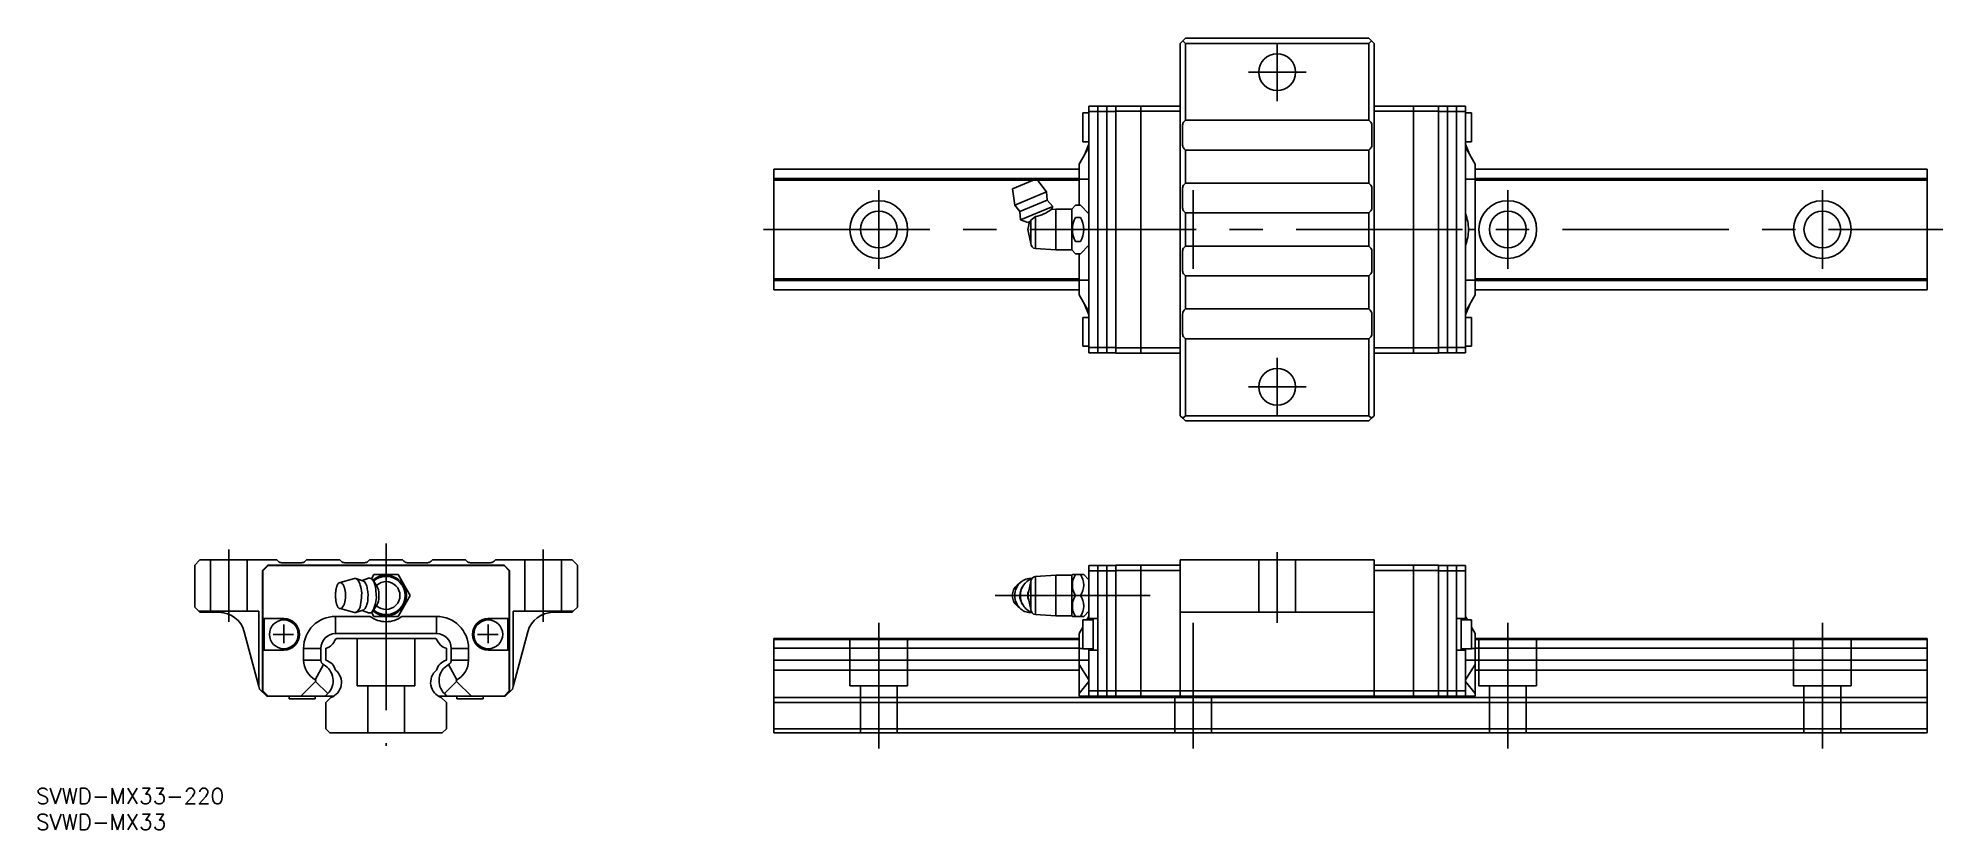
# Model space of a CAD drawing. Extents: x -66 to 297, y -18 to 132.
import ezdxf

# ---------------------------------------------------------------- set-up
doc = ezdxf.new("R2010")
doc.units = 0
doc.linetypes.add('CENTER', pattern=[50.8, 31.75, -6.35, 6.35, -6.35])
doc.linetypes.add('DASHED', pattern=[19.05, 12.7, -6.35])
doc.layers.get('0').update_dxf_attribs({"linetype": 'CONTINUOUS'})
doc.layers.add('CENTER', color=1, linetype='CENTER')
doc.styles.get("Standard").update_dxf_attribs({"font": 'txt.shx', "height": 3, "bigfont": 'bigfont.shx'})

msp = doc.modelspace()

# ---------------------------------------------------------------- linework, layer by layer
at = {"color": 7, "linetype": 'CONTINUOUS'}
for p, q in [((152, 132), (151.5, 131.5)), ((151.5, 60.5), (151.5, 131.5)), ((152.5, 132.5), (152, 132)), ((152.5, 131.5), (152, 132)), ((152.5, 132.5), (187.5, 132.5)), ((152.5, 131.5), (187.5, 131.5)), ((152.5, 116.85), (152.5, 131.5)), ((188, 132), (187.5, 132.5)), ((188, 132), (187.5, 131.5)), ((187.5, 131.5), (187.5, 116.85)), ((188.5, 131.5), (188, 132)), ((188.5, 131.5), (188.5, 60.5)), ((151.5, 119), (151.5, 120)), ((188.5, 119), (188.5, 120)), ((132.9, 112.750001), (132.9, 118.250001)), ((132.9, 112.750001), (132.9, 118.250001)), ((134.1, 118.250001), (132.9, 118.250001)), ((134.1, 118.250001), (132.9, 118.250001)), ((134.1, 119.5), (139.2, 119.5)), ((134.1, 118.5), (134.1, 119.5)), ((134.1, 73.5), (134.1, 118.5)), ((134.1, 118.5), (139.2, 118.5)), ((135.8, 72.5), (135.8, 119.5)), ((137.5, 72.5), (137.5, 119.5)), ((139.2, 119.55), (151.5, 119.55)), ((139.2, 118.55), (139.2, 119.55)), ((139.2, 118.55), (151.5, 118.55)), ((139.2, 73.45), (139.2, 118.55)), ((144, 72.45), (144, 119.55)), ((151.5, 118.55), (151.5, 119.6)), ((151.5, 73), (151.5, 119)), ((151.5, 96), (151.5, 118.55)), ((151.5, 96), (151.5, 118.55)), ((152.5, 116.85), (152.242893, 116.592893)), ((187.5, 116.85), (152.5, 116.85)), ((187.757107, 116.592893), (187.5, 116.85)), ((188.5, 119.6), (188.5, 118.55)), ((200.8, 119.55), (188.5, 119.55)), ((188.5, 73), (188.5, 119)), ((188.5, 96), (188.5, 118.55)), ((188.5, 118.55), (188.5, 96)), ((200.8, 118.55), (188.5, 118.55)), ((196, 72.45), (196, 119.55)), ((200.8, 118.55), (200.8, 119.55)), ((205.9, 119.5), (200.8, 119.5)), ((200.8, 73.45), (200.8, 118.55)), ((205.9, 118.5), (200.8, 118.5)), ((202.5, 72.5), (202.5, 119.5)), ((204.2, 72.5), (204.2, 119.5)), ((205.9, 118.5), (205.9, 119.5)), ((205.9, 73.5), (205.9, 118.5)), ((207.1, 118.250001), (205.9, 118.250001)), ((207.1, 118.250001), (207.1, 112.750001)), ((132.9, 112.750001), (134.1, 112.750001)), ((132.9, 112.750001), (134.1, 112.750001)), ((151.95, 115.885786), (151.95, 112.114214)), ((188.05, 112.114214), (188.05, 115.885786)), ((205.9, 112.750001), (207.1, 112.750001)), ((134.1, 111.729998), (132.2, 108.429998)), ((134.1, 111.729998), (132.2, 108.429998)), ((134.1, 112.28212), (133.332549, 110.397057)), ((134.1, 112.28212), (133.332549, 110.397057)), ((152.242893, 111.407107), (152.5, 111.15)), ((152.5, 104.85), (152.5, 111.15)), ((152.5, 111.15), (187.5, 111.15)), ((187.5, 111.15), (187.757107, 111.407107)), ((187.5, 111.15), (187.5, 104.85)), ((205.9, 112.28212), (206.667451, 110.397057)), ((205.9, 111.729998), (207.8, 108.429998)), ((132.2, 107.499998), (74, 107.499998)), ((74, 107.499998), (74, 105.70175)), ((132.2, 105.70175), (74, 105.70175)), ((74, 105.4), (74, 105.70175)), ((128.330224, 105.4), (74, 105.4)), ((74, 86.6), (74, 105.4)), ((124.112475, 105.641176), (119.493077, 103.727759)), ((125.962673, 103.160377), (124.112475, 105.641176)), ((132.2, 105.4), (124.292346, 105.4)), ((132.2, 108.429998), (132.2, 105.629998)), ((132.2, 108.429998), (132.2, 105.629998)), ((134.1, 105.629998), (132.2, 105.629998)), ((134.1, 105.629998), (132.2, 105.629998)), ((132.2, 105.629998), (132.2, 100.618802)), ((132.2, 105.629998), (132.2, 100.618802)), ((205.9, 105.629998), (207.8, 105.629998)), ((207.8, 108.429998), (207.8, 105.629998)), ((294, 107.499998), (207.8, 107.499998)), ((294, 105.70175), (207.8, 105.70175)), ((207.8, 105.629998), (207.8, 96)), ((294, 105.4), (207.8, 105.4)), ((294, 105.70175), (294, 107.499998)), ((294, 105.70175), (294, 105.4)), ((294, 105.4), (294, 86.6)), ((119.493077, 103.727759), (119.938979, 100.665281)), ((125.962673, 103.160377), (119.938979, 100.665281)), ((126.14405, 101.611917), (125.962673, 103.160377)), ((151.95, 103.885786), (151.95, 100.114214)), ((152.5, 104.85), (152.242893, 104.592893)), ((187.5, 104.85), (152.5, 104.85)), ((187.757107, 104.592893), (187.5, 104.85)), ((188.05, 100.114214), (188.05, 103.885786)), ((119.938979, 100.665281), (120.905653, 99.442102)), ((126.14405, 101.611917), (120.905653, 99.442102)), ((120.905653, 99.442102), (121.013119, 97.863028)), ((127.184634, 100.419353), (121.013119, 97.863028)), ((123, 97.813088), (123.881993, 98.450753)), ((123.881993, 98.450753), (123.881993, 92.356987)), ((127.184634, 100.419353), (126.14405, 101.611917)), ((126.906564, 99.822099), (126.906062, 99.822069)), ((126.906343, 99.821624), (126.906564, 99.822099)), ((126.906564, 99.822099), (127.184634, 100.419353)), ((127.8, 99.875), (126.906564, 99.822099)), ((130.8, 99.875), (127.8, 99.875)), ((127.8, 99.875), (127.8, 92.125)), ((131.543802, 100.618802), (130.8, 99.875)), ((130.8, 99.875), (130.8, 92.125)), ((131.543802, 100.618802), (132.481198, 100.618802)), ((131.543802, 98.309401), (132.481198, 98.309401)), ((134.1, 99), (132.481198, 100.618802)), ((152.242893, 99.407107), (152.5, 99.15)), ((152.5, 99.15), (187.5, 99.15)), ((152.5, 99.15), (152.5, 92.85)), ((187.5, 99.15), (187.757107, 99.407107)), ((187.5, 92.85), (187.5, 99.15)), ((121.013119, 97.863028), (122.402831, 97.356273)), ((122.738568, 97.49534), (122.4, 96)), ((122.4, 96), (123, 93.35)), ((122.402831, 97.356273), (122.878367, 97.553247)), ((122.878367, 97.553247), (123, 97.813088)), ((123, 97.813088), (123, 93.35)), ((151.5, 73.45), (151.5, 96)), ((151.5, 96), (151.5, 73.45)), ((152.5, 97.65), (152.5, 94.35)), ((187.5, 94.35), (187.5, 97.65)), ((188.5, 96), (188.5, 73.45)), ((188.5, 96), (188.5, 73.45)), ((207.8, 96), (206.493031, 96)), ((207.8, 86.370002), (207.8, 96)), ((123.881993, 92.356987), (127.8, 92.125)), ((127.8, 92.125), (130.8, 92.125)), ((130.8, 92.125), (131.543802, 91.381198)), ((131.543802, 93.690599), (132.481198, 93.690599)), ((131.543802, 91.381198), (132.481198, 91.381198)), ((132.2, 86.370002), (132.2, 91.381198)), ((132.481198, 91.381198), (134.1, 93)), ((151.95, 88.114214), (151.95, 91.885786)), ((152.242893, 92.592893), (152.5, 92.85)), ((152.5, 92.85), (187.5, 92.85)), ((187.5, 92.85), (187.757107, 92.592893)), ((188.05, 91.885786), (188.05, 88.114214)), ((152.5, 87.15), (152.242893, 87.407107)), ((187.757107, 87.407107), (187.5, 87.15)), ((74, 86.6), (132.2, 86.6)), ((74, 86.6), (74, 86.29825)), ((74, 86.29825), (132.2, 86.29825)), ((74, 84.500002), (74, 86.29825)), ((74, 84.500002), (132.2, 84.500002)), ((134.1, 86.370002), (132.2, 86.370002)), ((132.2, 83.570002), (132.2, 86.370002)), ((187.5, 87.15), (152.5, 87.15)), ((152.5, 87.15), (152.5, 80.85)), ((187.5, 80.85), (187.5, 87.15)), ((205.9, 86.370002), (207.8, 86.370002)), ((207.8, 86.6), (294, 86.6)), ((207.8, 83.570002), (207.8, 86.370002)), ((207.8, 86.29825), (294, 86.29825)), ((207.8, 84.500002), (294, 84.500002)), ((294, 86.6), (294, 86.29825)), ((294, 84.500002), (294, 86.29825)), ((134.1, 80.270002), (132.2, 83.570002)), ((134.1, 79.71788), (133.332549, 81.602943)), ((152.242893, 80.592893), (152.5, 80.85)), ((152.5, 80.85), (187.5, 80.85)), ((187.5, 80.85), (187.757107, 80.592893)), ((205.9, 80.270002), (207.8, 83.570002)), ((205.9, 79.71788), (206.667451, 81.602943)), ((132.9, 79.249999), (132.9, 73.749999)), ((134.1, 79.249999), (132.9, 79.249999)), ((151.95, 76.114214), (151.95, 79.885786)), ((188.05, 79.885786), (188.05, 76.114214)), ((207.1, 79.249999), (205.9, 79.249999)), ((207.1, 79.249999), (207.1, 73.749999)), ((132.9, 73.749999), (134.1, 73.749999)), ((134.1, 73.5), (134.1, 72.5)), ((134.1, 73.5), (139.2, 73.5)), ((139.2, 73.45), (151.5, 73.45)), ((139.2, 73.45), (139.2, 72.45)), ((151.5, 72.4), (151.5, 73.45)), ((151.5, 73), (151.5, 72)), ((152.5, 75.15), (152.242893, 75.407107)), ((187.5, 75.15), (152.5, 75.15)), ((152.5, 75.15), (152.5, 60.5)), ((187.757107, 75.407107), (187.5, 75.15)), ((187.5, 60.5), (187.5, 75.15)), ((200.8, 73.45), (188.5, 73.45)), ((188.5, 73.45), (188.5, 72.4)), ((188.5, 73), (188.5, 72)), ((205.9, 73.5), (200.8, 73.5)), ((200.8, 73.45), (200.8, 72.45)), ((205.9, 73.749999), (207.1, 73.749999)), ((205.9, 73.5), (205.9, 72.5)), ((134.1, 72.5), (139.2, 72.5)), ((139.2, 72.45), (151.5, 72.45)), ((200.8, 72.45), (188.5, 72.45)), ((205.9, 72.5), (200.8, 72.5)), ((151.5, 60.5), (152, 60)), ((152.5, 60.5), (152, 60)), ((152, 60), (152.5, 59.5)), ((152.5, 60.5), (187.5, 60.5)), ((152.5, 59.5), (187.5, 59.5)), ((188, 60), (187.5, 60.5)), ((187.5, 59.5), (188, 60)), ((188, 60), (188.5, 60.5)), ((-35.5, 33), (-36.5, 32)), ((-33.5, 33), (-35.5, 33)), ((-26.5, 33), (-33.5, 33)), ((-20.85, 33), (-26.5, 33)), ((-20.592893, 32.742893), (-20.85, 33)), ((-15.15, 33), (-15.407107, 32.742893)), ((-8.85, 33), (-15.15, 33)), ((-14.5, 33), (-12.35, 33)), ((-8.592893, 32.742893), (-8.85, 33)), ((-3.15, 33), (-3.407107, 32.742893)), ((3.15, 33), (-3.15, 33)), ((-1.65, 33), (1.65, 33)), ((1.65, 33), (-1.65, 33)), ((3.407107, 32.742893), (3.15, 33)), ((8.85, 33), (8.592893, 32.742893)), ((15.15, 33), (8.85, 33)), ((12.35, 33), (14.5, 33)), ((15.407107, 32.742893), (15.15, 33)), ((20.85, 33), (20.592893, 32.742893)), ((20.85, 33), (20.592893, 32.742893)), ((26.5, 33), (20.85, 33)), ((26.5, 33), (20.85, 33)), ((26.5, 33), (33.5, 33)), ((35.5, 33), (33.5, 33)), ((36.5, 32), (35.5, 33)), ((188.5, 33), (151.5, 33)), ((151.5, 33), (151.5, 32)), ((188.5, 33), (188.5, 32)), ((-36.5, 32), (-36.5, 24)), ((-22.55, 32), (-23.55, 31)), ((-23.55, 31), (-23.55, 17.049999)), ((-22.5, 31.9), (-23.5, 30.9)), ((-23.5, 30.9), (-23.5, 21.799999)), ((22.55, 32), (-22.55, 32)), ((22.5, 31.9), (-22.5, 31.9)), ((-16.114214, 32.45), (-19.885786, 32.45)), ((-6.04374, 29.442003), (-8.784859, 28.686199)), ((-4.114214, 32.45), (-7.885786, 32.45)), ((-5.766417, 29.437472), (-6.04374, 29.442003)), ((-4.399685, 29.015409), (-5.766417, 29.437472)), ((-3.319433, 29.507365), (-4.539195, 29.058492)), ((-2.772615, 29.39769), (-2.309401, 30.200001)), ((-2.1413, 28.62114), (-2.56411, 29.180199)), ((-2.309401, 30.200001), (2.309401, 30.200001)), ((2.309401, 30.200001), (4.618802, 26.200001)), ((7.885786, 32.45), (4.114214, 32.45)), ((19.885786, 32.45), (16.114214, 32.45)), ((22.5, 31.9), (23.5, 30.9)), ((22.55, 32), (23.55, 31)), ((23.5, 30.9), (23.5, 21.799999)), ((23.55, 31), (23.55, 8)), ((36.5, 24), (36.5, 32)), ((127.799998, 30.074997), (123.88199, 29.84301)), ((123.88199, 29.84301), (123.88199, 22.556984)), ((127.799998, 30.074997), (127.799998, 22.324997)), ((130.8, 30.075), (127.8, 30.075)), ((130.925, 30.2), (130.8, 30.075)), ((130.8, 30.075), (130.8, 22.325)), ((130.925, 30.2), (131.543802, 30.2)), ((131.543802, 30.2), (132.481198, 30.2)), ((132.481198, 30.2), (133.1, 30.2)), ((134.1, 29.2), (133.1, 30.2)), ((134.1, 31.9), (139.2, 31.9)), ((134.1, 31.9), (134.1, 30.9)), ((134.1, 30.9), (134.1, 21.799999)), ((134.1, 30.9), (139.2, 30.9)), ((135.8, 7), (135.8, 31.9)), ((137.5, 7), (137.5, 31.9)), ((139.2, 32), (151.5, 32)), ((139.2, 32), (139.2, 31)), ((139.2, 31), (151.5, 31)), ((139.2, 31), (139.2, 8)), ((144, 32), (144, 7)), ((151.5, 32), (151.5, 25)), ((200.8, 32), (188.5, 32)), ((188.5, 32), (188.5, 25)), ((200.8, 31), (188.5, 31)), ((196, 32), (196, 7)), ((200.8, 32), (200.8, 31)), ((205.9, 31.9), (200.8, 31.9)), ((200.8, 31), (200.8, 8)), ((205.9, 30.9), (200.8, 30.9)), ((202.5, 7), (202.5, 31.9)), ((204.2, 7), (204.2, 31.9)), ((205.9, 31.9), (205.9, 30.9)), ((205.9, 30.9), (205.9, 21.799999)), ((-1.813088, 28.132671), (-2.141316, 28.621161)), ((-1.553247, 27.632234), (-1.813088, 28.132671)), ((4.618802, 26.200001), (2.309401, 22.200001)), ((121.108775, 28.7792), (120.390158, 28.177914)), ((122.999998, 28.849997), (122.399998, 26.199997)), ((122.399998, 26.199997), (122.999998, 23.549997)), ((122.999998, 28.849997), (122.999998, 23.549997)), ((131.543802, 26.2), (132.481198, 26.2)), ((-36.5, 24), (-35.7, 23.2)), ((-35.7, 23.2), (-35.5, 23)), ((-35.7, 23.2), (-33.5, 23.2)), ((-35.5, 23), (-31.873822, 23)), ((-33.5, 23.2), (-26.5, 23.2)), ((-26.5, 23.2), (-24.25, 23.2)), ((-24.25, 23.2), (-24.25, 8.866025)), ((-9.629998, 22.230001), (-3.039589, 22.230001)), ((-3.039589, 22.230001), (-9.629998, 22.230001)), ((-9.629998, 22.230001), (-9.629998, 18.930001)), ((-9.629998, 22.230001), (-9.629998, 18.930001)), ((-8.784859, 23.713803), (-6.04374, 22.957999)), ((-5.765676, 22.962759), (-6.04374, 22.957999)), ((-5.766417, 22.96253), (-4.399685, 23.384593)), ((-4.539195, 23.34151), (-3.319433, 22.892637)), ((-2.309401, 22.200001), (-2.772747, 23.002539)), ((-2.56411, 23.219803), (-2.141213, 23.778977)), ((2.309401, 22.200001), (-2.309401, 22.200001)), ((-2.141286, 23.77888), (-1.813088, 24.267331)), ((-1.813088, 24.267331), (-1.553247, 24.767768)), ((9.629998, 22.230001), (3.039589, 22.230001)), ((9.629998, 22.230001), (9.629998, 18.930001)), ((24.25, 23.2), (26.5, 23.2)), ((24.25, 8.866025), (24.25, 23.2)), ((33.5, 23.2), (26.5, 23.2)), ((35.5, 23), (31.873822, 23)), ((33.5, 23.2), (35.7, 23.2)), ((35.7, 23.2), (35.5, 23)), ((35.7, 23.2), (36.5, 24)), ((123.88199, 22.556984), (127.799998, 22.324997)), ((127.8, 22.325), (130.8, 22.325)), ((130.8, 22.325), (130.925, 22.2)), ((131.543802, 22.2), (130.925, 22.2)), ((131.543802, 22.2), (132.481198, 22.2)), ((133.1, 22.2), (132.481198, 22.2)), ((133.1, 22.2), (134.1, 23.2)), ((134.1, 22.230001), (133.708484, 21.549999)), ((151.5, 25), (151.5, 8)), ((151.5, 23), (188.5, 23)), ((188.5, 25), (188.5, 8)), ((205.9, 22.230001), (206.291516, 21.549999)), ((-27.044193, 19.294095), (-24.25, 8.866025)), ((-23.5, 21.799999), (-19.500001, 21.799999)), ((-23.25, 21.799999), (-23.25, 15.799999)), ((-9.629998, 18.930001), (0, 18.930001)), ((-9.629998, 18.930001), (0, 18.930001)), ((0, 21.213092), (0, 21.215107)), ((0, 21.200001), (0, 21.213092)), ((9.629998, 18.930001), (0, 18.930001)), ((23.5, 21.799999), (19.500001, 21.799999)), ((23.25, 21.799999), (23.25, 15.799999)), ((23.25, 21.799999), (23.25, 15.799999)), ((27.044193, 19.294095), (24.25, 8.866025)), ((132.9, 20.14579), (132.2, 18.930001)), ((132.2, 16.130001), (132.2, 18.930001)), ((134.9, 21.549999), (132.9, 21.549999)), ((132.9, 21.549999), (132.9, 16.049999)), ((134.1, 21.549999), (134.1, 21.799999)), ((134.1, 21.799999), (135.8, 21.799999)), ((134.9, 21.799999), (134.9, 15.799999)), ((134.9, 21.799999), (134.9, 15.799999)), ((205.9, 21.799999), (204.2, 21.799999)), ((205.1, 21.799999), (205.1, 15.799999)), ((207.1, 21.549999), (205.1, 21.549999)), ((205.9, 21.549999), (205.9, 21.799999)), ((207.1, 21.549999), (207.1, 16.049999)), ((207.1, 20.14579), (207.8, 18.930001)), ((207.8, 16.130001), (207.8, 18.930001)), ((-23.55, 17.049999), (-23.25, 17.049999)), ((-23.55, 12.949999), (-23.55, 17.049999)), ((-23.55, 17.049999), (-23.55, 12.949999)), ((-19.500001, 15.799999), (-23.5, 15.799999)), ((-23.5, 15.799999), (-23.5, 8)), ((-15.729998, 16.130001), (-12.429998, 16.130001)), ((-15.729998, 16.130001), (-12.429998, 16.130001)), ((-15.729998, 13.901394), (-15.729998, 16.130001)), ((-15.729998, 16.130001), (-15.729998, 13.901394)), ((-12.429998, 13.901394), (-12.429998, 16.130001)), ((-12.429998, 13.901394), (-12.429998, 16.130001)), ((-11.499998, 16.153169), (-11.499998, 13.846832)), ((-9.4, 18.000001), (-9.70175, 17.825785)), ((9.4, 18.000001), (-9.4, 18.000001)), ((9.4, 18.000001), (9.70175, 17.825785)), ((11.499998, 16.153169), (11.499998, 13.846832)), ((15.729998, 16.130001), (12.429998, 16.130001)), ((12.429998, 13.901394), (12.429998, 16.130001)), ((15.729998, 13.901394), (15.729998, 16.130001)), ((19.500001, 15.799999), (23.5, 15.799999)), ((23.5, 15.799999), (23.5, 8)), ((74, 18.000001), (132.2, 18.000001)), ((74, 18.000001), (74, 17.825785)), ((74, 17.825785), (132.2, 17.825785)), ((74, 16.153169), (74, 17.825785)), ((74, 16.153169), (132.2, 16.153169)), ((74, 16.153169), (74, 13.846832)), ((132.9, 16.130001), (132.2, 16.130001)), ((132.2, 13.901394), (132.2, 16.130001)), ((132.9, 16.049999), (134.9, 16.049999)), ((134.1, 15.799999), (134.1, 16.049999)), ((134.1, 15.799999), (134.1, 8)), ((134.1, 15.799999), (135.8, 15.799999)), ((205.9, 15.799999), (204.2, 15.799999)), ((205.1, 16.049999), (207.1, 16.049999)), ((205.9, 15.799999), (205.9, 16.049999)), ((205.9, 15.799999), (205.9, 8)), ((207.1, 16.130001), (207.8, 16.130001)), ((207.8, 18.000001), (294, 18.000001)), ((207.8, 17.825785), (294, 17.825785)), ((207.8, 16.153169), (294, 16.153169)), ((207.8, 13.901394), (207.8, 16.130001)), ((294, 18.000001), (294, 17.825785)), ((294, 16.153169), (294, 17.825785)), ((294, 16.153169), (294, 13.846832)), ((-23.55, 12.949999), (-23.5, 12.949999)), ((-23.55, 12.949999), (-23.55, 8)), ((-15.729998, 13.901394), (-12.429998, 13.901394)), ((-15.729998, 13.901394), (-12.429998, 13.901394)), ((-13.507121, 10.13635), (-11.91305, 13.025802)), ((-13.507121, 10.13635), (-11.91305, 13.025802)), ((13.507121, 10.13635), (11.91305, 13.025802)), ((15.729998, 13.901394), (12.429998, 13.901394)), ((74, 13.846832), (132.2, 13.846832)), ((74, 11.956225), (74, 13.846832)), ((74, 11.956225), (132.2, 11.956225)), ((74, 6.756601), (74, 11.956225)), ((134.1, 13.901394), (132.2, 13.901394)), ((132.2, 13.025802), (132.2, 13.901394)), ((132.2, 7.486358), (132.2, 13.025802)), ((134.1, 10.13635), (132.2, 13.025802)), ((205.9, 13.901394), (207.8, 13.901394)), ((205.9, 10.13635), (207.8, 13.025802)), ((207.8, 13.025802), (207.8, 13.901394)), ((207.8, 13.846832), (294, 13.846832)), ((207.8, 7.486358), (207.8, 13.025802)), ((207.8, 11.956225), (294, 11.956225)), ((294, 11.956225), (294, 13.846832)), ((294, 6.756601), (294, 11.956225)), ((-24.25, 8.866025), (-24.116025, 8.366025)), ((-24.116025, 8.366025), (-22.75, 7)), ((-22.75, 7), (-23.75, 8)), ((-23.75, 8), (-22.75, 7)), ((-23.55, 8), (-22.55, 7)), ((-23.5, 8), (-22.5, 7)), ((-16.28212, 7), (-13.46231, 9.81981)), ((-13.46231, 9.81981), (-16.28212, 7)), ((-13.46231, 9.81981), (-11.128858, 7.486358)), ((-13.46231, 9.81981), (-11.128858, 7.486358)), ((-11.615216, 7), (-11.128858, 7.486358)), ((-11.615216, 7), (-11.128858, 7.486358)), ((13.46231, 9.81981), (11.128858, 7.486358)), ((11.615216, 7), (11.128858, 7.486358)), ((16.28212, 7), (13.46231, 9.81981)), ((23.5, 8), (22.5, 7)), ((23.55, 8), (22.55, 7)), ((22.75, 7), (24.116025, 8.366025)), ((23.75, 8), (22.75, 7)), ((23.75, 8), (22.75, 7)), ((24.116025, 8.366025), (24.25, 8.866025)), ((134.1, 9.81981), (132.2, 7.486358)), ((132.2, 7), (132.2, 7.486358)), ((134.1, 8), (134.1, 7)), ((134.1, 8), (139.2, 8)), ((139.2, 8), (151.5, 8)), ((139.2, 8), (139.2, 7)), ((188.5, 8), (151.5, 8)), ((151.5, 8), (151.5, 7)), ((188.5, 8), (188.5, 7)), ((200.8, 8), (188.5, 8)), ((205.9, 8), (200.8, 8)), ((200.8, 8), (200.8, 7)), ((205.9, 9.81981), (207.8, 7.486358)), ((205.9, 8), (205.9, 7)), ((207.8, 7), (207.8, 7.486358)), ((-22.75, 7), (-22.55, 7)), ((-22.55, 7), (-22.5, 7)), ((-22.5, 7), (-16.28212, 7)), ((-18.5, 6.961185), (-18.5, 6.5)), ((-13.5, 6.5), (-18.5, 6.5)), ((-16.28212, 7), (-11.615216, 7)), ((-16.28212, 7), (-11.615216, 7)), ((-13.5, 6.5), (-13.5, 7)), ((-11.615216, 7), (-10.003333, 7)), ((-11.615216, 7), (-10.003333, 7)), ((-10.543396, 6.756601), (-11.499998, 5.799999)), ((-11.499998, 5.799999), (-11.499998, 0.8)), ((11.615216, 7), (10.003333, 7)), ((10.543396, 6.756601), (11.499998, 5.799999)), ((11.499998, 5.799999), (11.499998, 0.8)), ((16.28212, 7), (11.615216, 7)), ((13.5, 7), (13.5, 6.5)), ((13.5, 6.5), (18.5, 6.5)), ((22.5, 7), (16.28212, 7)), ((18.5, 6.5), (18.5, 7)), ((22.55, 7), (22.5, 7)), ((22.75, 7), (22.55, 7)), ((74, 6.756601), (294, 6.756601)), ((74, 6.756601), (74, 5.799999)), ((74, 5.799999), (294, 5.799999)), ((74, 5.799999), (74, 1)), ((134.1, 7), (132.2, 7)), ((134.1, 7), (139.2, 7)), ((139.2, 7), (151.5, 7)), ((188.5, 7), (151.5, 7)), ((200.8, 7), (188.5, 7)), ((205.9, 7), (200.8, 7)), ((205.9, 7), (207.8, 7)), ((294, 6.756601), (294, 5.799999)), ((294, 5.799999), (294, 1)), ((-10.699998, 0), (-11.499998, 0.8)), ((-10.699998, 0), (10.699998, 0)), ((11.499998, 0.8), (10.699998, 0)), ((74, 1), (74, 0)), ((74, 0.8), (294, 0.8)), ((74, 0), (294, 0)), ((294, 1), (294, 0))]:
    msp.add_line(p, q, dxfattribs=at)
at = {"color": 3, "linetype": 'DASHED'}
for p, q in [((-33.5, 33), (-33.5, 23.2)), ((-26.5, 33), (-26.5, 23.2)), ((26.5, 33), (26.5, 23.2)), ((33.5, 33), (33.5, 23.2)), ((166.499998, 33), (166.499998, 23)), ((173.499998, 33), (173.499998, 23)), ((-5.5, 18.000001), (-5.5, 9.000001)), ((5.5, 18.000001), (5.5, 9.000001)), ((88.5, 18), (88.5, 9)), ((99.5, 18), (99.5, 9)), ((208.5, 18), (208.5, 9)), ((219.5, 18), (219.5, 9)), ((268.5, 18), (268.5, 9)), ((279.5, 18), (279.5, 9)), ((-5.5, 9.000001), (5.5, 9.000001)), ((-3.5, 9.000001), (-3.5, 0)), ((3.5, 9.000001), (3.5, 0)), ((88.5, 9), (99.5, 9)), ((90.5, 9), (90.5, 0)), ((97.5, 9), (97.5, 0)), ((208.5, 9), (219.5, 9)), ((210.5, 9), (210.5, 0)), ((217.5, 9), (217.5, 0)), ((268.5, 9), (279.5, 9)), ((270.5, 9), (270.5, 0)), ((277.5, 9), (277.5, 0)), ((150.5, 6.756601), (150.5, 0)), ((157.5, 6.756601), (157.5, 0))]:
    msp.add_line(p, q, dxfattribs=at)
at = {"color": 7, "linetype": 'CONTINUOUS'}
for centre, radius in [((170, 126), 3.5), ((94, 96), 5.5), ((94, 96), 3.5), ((214, 96), 5.5), ((214, 96), 3.5), ((274, 96), 5.5), ((274, 96), 3.5), ((170, 66), 3.5), ((-19.500001, 18.799999), 2.75), ((-19.500001, 18.799999), 2.75), ((19.500001, 18.799999), 2.75)]:
    msp.add_circle(centre, radius, dxfattribs=at)
for centre, radius, start, end in [((152.95, 115.885786), 1, 135, 180), ((187.05, 115.885786), 1, 0, 45), ((152.95, 112.114214), 1, 180, 225), ((187.05, 112.114214), 1, 315, 0), ((152.95, 103.885786), 1, 135, 180), ((187.05, 103.885786), 1, 0, 45), ((122.484238, 105.554665), 7.240116, 281.131236, 307.648003), ((135.545285, 96), 4.620086, 150.009194, 209.990806), ((128.481176, 96), 4.618821, 330.000138, 29.999862), ((152.95, 100.114214), 1, 180, 225), ((187.05, 100.114214), 1, 315, 0), ((198.781853, 96.073178), 7.711525, 359.456289, 22.623411), ((198.781853, 95.926822), 7.711525, 337.376589, 0.543711), ((124, 93.35), 1, 180, 263.222886), ((152.95, 91.885786), 1, 135, 180), ((187.05, 91.885786), 1, 0, 45), ((152.95, 88.114214), 1, 180, 225), ((187.05, 88.114214), 1, 315, 0), ((152.95, 79.885786), 1, 135, 180), ((187.05, 79.885786), 1, 0, 45), ((152.95, 76.114214), 1, 180, 225), ((187.05, 76.114214), 1, 315, 0), ((-19.885786, 33.45), 1, 225, 270), ((-16.114214, 33.45), 1, 270, 315), ((-7.885786, 33.45), 1, 225, 270), ((-4.114214, 33.45), 1, 270, 315), ((4.114214, 33.45), 1, 225, 270), ((7.885786, 33.45), 1, 270, 315), ((16.114214, 33.45), 1, 225, 270), ((19.885786, 33.45), 1, 270, 315), ((-6.182379, 28.441891), 1.079059, 21.027789, 67.283441), ((-3.139698, 29.029167), 0.51086, 60.817071, 110.599177), ((-3.370584, 28.615756), 0.984375, 34.987781, 60.817071), ((-5.20676, 27.330635), 3.225598, 7.352505, 34.987781), ((0, 26.200001), 3.875, 229.239253, 130.760747), ((0, 26.200001), 3.643013, 229.005775, 130.994225), ((122.957966, 26.603428), 2.855673, 85.154685, 130.785155), ((124.200095, 26.447107), 3.11348, 109.689426, 146.93569), ((123.999998, 28.849997), 1, 96.777114, 180), ((134.467777, 28.2), 3.542546, 145.627859, 214.372141), ((129.557223, 28.2), 3.542546, 325.627859, 34.372141), ((-7.815976, 26.18969), 1.827235, 176.972416, 183.246873), ((-13.34663, 26.48221), 3.711149, 356.972416, 0.06159), ((-13.350628, 25.875713), 3.716315, 0.161663, 3.246873), ((-7.82122, 26.488149), 1.814264, 173.732955, 180.06159), ((-7.822039, 25.891312), 1.812296, 180.161663, 186.498593), ((-13.471453, 27.108652), 3.869939, 353.732955, 356.704696), ((-13.486608, 25.246057), 3.888906, 3.540293, 6.498593), ((-7.841072, 26.784469), 1.769768, 170.183611, 176.704696), ((-7.843225, 25.595205), 1.765268, 183.540293, 190.081435), ((-13.840448, 27.822508), 4.318749, 350.183611, 352.8665), ((-7.888095, 27.077569), 1.680037, 165.922941, 172.8665), ((-15.055126, 28.874753), 5.708887, 345.922941, 347.983489), ((-7.992904, 27.371504), 1.511551, 160.092176, 167.983489), ((-31.261412, 35.79818), 23.235818, 340.092176, 340.615829), ((-8.225807, 27.693215), 1.184042, 149.946163, 160.615829), ((-7.162749, 27.078126), 2.412222, 144.287057, 149.946163), ((-8.723798, 28.200388), 0.489633, 97.163906, 144.287057), ((-8.830649, 28.059542), 0.628327, 42.771286, 85.820863), ((-9.657886, 27.294282), 1.755246, 34.411274, 42.771286), ((-9.342798, 27.510118), 1.373322, 24.802843, 34.411274), ((-13.658505, 25.515722), 6.127577, 22.759123, 24.802843), ((-9.700417, 27.176227), 1.835289, 16.133904, 22.759123), ((-41.359035, 18.018138), 34.791908, 15.791332, 16.133904), ((-9.918432, 26.909795), 2.118171, 10.23661, 15.791332), ((23.122966, 32.876679), 31.457679, 190.23661, 190.606993), ((-10.037197, 25.717946), 2.276762, 349.069305, 354.158469), ((-10.043591, 26.665537), 2.28545, 5.541183, 10.606993), ((8.81291, 23.789416), 16.671741, 173.467098, 174.158469), ((8.44708, 28.459401), 16.292033, 185.541183, 186.248286), ((-10.104669, 25.955807), 2.369479, 353.467098, 358.317152), ((-10.107512, 26.427904), 2.37344, 1.407971, 6.248286), ((5.900885, 25.485569), 13.642982, 177.476648, 178.317152), ((5.826605, 26.819544), 13.565489, 181.407971, 182.253139), ((-10.126317, 26.191877), 2.399776, 357.476648, 2.253139), ((-25.74195, 20.922789), 22.034099, 18.651853, 21.027789), ((-8.854299, 26.623131), 4.210332, 354.232155, 18.651853), ((-79.962339, 33.805706), 75.680205, 352.883837, 354.232155), ((-4.986782, 27.753135), 1.392128, 55.067607, 65.056368), ((-4.5595, 28.364891), 0.645927, 25.474361, 55.067607), ((16.460555, 38.3794), 22.637824, 205.474361, 206.754214), ((-4.999864, 27.560479), 1.395456, 7.348267, 26.754214), ((21.437506, 30.969824), 25.26084, 187.348267, 189.747964), ((-6.124403, 25.53865), 2.657619, 340.717707, 1.156033), ((1.467726, 25.691854), 4.936055, 174.091162, 181.156033), ((-5.242506, 26.386335), 1.810019, 354.091162, 9.747964), ((-24.05413, 24.898675), 22.229223, 3.356085, 7.352505), ((-6.972419, 25.900377), 5.118167, 345.935325, 3.356085), ((0, 26.200001), 2.65, 226.828535, 133.171465), ((-6.661791, 26.200001), 5.305517, 344.338613, 15.661387), ((36, 26.975305), 0.8, 51.317813, 52.020128), ((122.1192, 26.187277), 2.626158, 179.722486, 204.185393), ((122.242173, 26.186682), 2.749132, 156.369635, 179.722486), ((121.948924, 26.314984), 2.429045, 129.920177, 156.369635), ((123.385037, 26.212013), 3.446083, 155.892349, 180.199772), ((123.500442, 26.212415), 3.561488, 180.199772, 203.708107), ((123.239442, 26.277164), 3.286576, 130.785155, 155.892349), ((123.889111, 26.189283), 2.983481, 179.794248, 196.576692), ((124.04189, 26.188735), 3.136262, 141.446609, 179.794248), ((124.471574, 26.220739), 3.458522, 163.285436, 180.343625), ((124.772518, 26.222544), 3.759472, 180.343625, 196.027315), ((124.613095, 26.178242), 3.606286, 146.93569, 163.285436), ((124.861654, 26.216421), 2.461711, 180.382258, 205.132627), ((124.803656, 26.203349), 2.400815, 154.706779, 179.778144), ((134.467777, 24.2), 3.542546, 145.627859, 214.372141), ((129.557223, 24.200001), 3.542546, 325.627859, 34.372141), ((-31.873856, 17.999956), 5.000044, 15.000388, 89.999612), ((-9.62991, 16.129913), 6.100088, 90.000829, 179.999171), ((-9.62991, 16.129913), 6.100088, 90.000829, 179.999171), ((-13.883263, 24.521329), 4.369491, 7.427746, 10.081435), ((-7.892956, 25.302284), 1.671507, 187.427746, 194.414102), ((-15.228932, 23.416801), 5.902897, 12.418262, 14.414102), ((-8.003704, 25.007785), 1.495425, 192.418262, 200.413195), ((-42.960892, 11.998158), 35.804112, 20.072074, 20.413195), ((-8.249624, 24.681498), 1.151798, 200.072074, 211.120758), ((-7.475663, 25.148764), 2.055873, 211.120758, 217.888425), ((-8.722065, 24.178871), 0.476566, 217.888425, 242.118976), ((-8.766536, 24.094812), 0.381469, 242.118976, 267.259834), ((-8.818327, 24.310163), 0.597327, 273.22019, 298.700516), ((-8.814477, 24.303132), 0.589311, 298.700516, 314.972014), ((-9.525205, 25.014554), 1.594923, 314.972014, 324.40485), ((-9.312071, 24.861992), 1.332814, 324.40485, 334.405723), ((-13.177992, 26.713757), 5.619348, 334.405723, 336.646411), ((-9.680821, 25.203758), 1.810109, 336.646411, 343.386522), ((-35.484164, 32.902678), 28.737528, 343.386522, 343.802199), ((-9.90686, 25.472849), 2.102949, 343.802199, 349.405926), ((26.220817, 18.715606), 34.651227, 169.069305, 169.405926), ((-6.931571, 24.688321), 2.082517, 304.045358, 352.883837), ((-4.695376, 24.172631), 0.841688, 290.567313, 338.478172), ((-24.156667, 31.847204), 21.761557, 338.478172, 340.717707), ((-3.124601, 23.790414), 0.918675, 257.755746, 277.707259), ((0, 26.2), 5, 232.560895, 270), ((-3.033836, 23.119743), 0.24189, 277.707259, 306.309154), ((-2.056343, 21.789492), 1.408885, 120.565335, 126.309154), ((-3.057932, 23.485427), 0.560728, 300.565335, 331.724389), ((-8.048962, 26.170081), 6.22798, 331.724389, 345.935325), ((0, 26.2), 5, 270, 307.439105), ((9.62991, 16.129913), 6.100088, 0.000829, 89.999171), ((31.873856, 17.999956), 5.000044, 90.000388, 164.999612), ((122.034755, 26.149352), 2.533588, 204.185393, 229.524924), ((123.156525, 26.061388), 3.185872, 203.708107, 230.00208), ((151.795084, 61.02493), 48.380977, 229.524924, 230.634586), ((124.124561, 26.25937), 3.229141, 196.576692, 217.91309), ((123.006442, 25.882513), 2.952374, 230.00208, 251.862305), ((124.35818, 26.103521), 3.328377, 196.027315, 213.703826), ((124.384405, 26.121013), 3.359901, 213.703826, 231.004181), ((122.94725, 25.701817), 2.76223, 251.862305, 275.232801), ((124.095523, 25.76422), 2.900821, 231.004181, 250.999752), ((123.999998, 23.549997), 1, 180, 263.222886), ((-19.500001, 18.799999), 3, 270, 90), ((-9.629998, 16.130001), 2.8, 90, 180), ((-9.629998, 16.130001), 2.8, 90, 180), ((9.629998, 16.130001), 2.8, 0, 90), ((19.500001, 18.799999), 3, 90, 270), ((-12.083999, 18.584001), 2.5, 283.509136, 342.344911), ((12.083999, 18.584001), 2.5, 197.655089, 256.490864), ((-11.429897, 13.901453), 4.300101, 180.000791, 241.114288), ((-11.429897, 13.901453), 4.300101, 180.000791, 241.114288), ((-11.429998, 13.901394), 1, 180, 241.115079), ((-11.429998, 13.901394), 1, 180, 241.115079), ((-13.603732, 9.961231), 3.5, 315, 61.115079), ((-13.603732, 9.961231), 3.5, 315, 61.115079), ((-12.083999, 11.416), 2.5, 12.479485, 76.490864), ((-11.499998, 9.599999), 3, 288.594438, 51.758493), ((11.499998, 9.599999), 3, 128.241507, 251.405562), ((12.083999, 11.416), 2.5, 103.509136, 167.520515), ((13.603732, 9.961231), 3.5, 118.884921, 225), ((11.429998, 13.901394), 1, 298.884921, 0), ((11.429897, 13.901453), 4.300101, 298.885712, 359.999209), ((-13.603732, 9.961231), 0.2, 315.000219, 61.114983), ((13.603732, 9.961231), 0.2, 118.885017, 224.999781)]:
    msp.add_arc(centre, radius, start, end, dxfattribs=at)
at = {"layer": 'CENTER', "color": 1, "linetype": 'CENTER'}
for p, q in [((170, 120.5), (170, 131.5)), ((175.5, 126), (164.5, 126)), ((94, 103.5), (94, 88.5)), ((154, 103.5), (154, 88.5)), ((214, 103.5), (214, 88.5)), ((274, 103.5), (274, 88.5)), ((72, 96), (297, 96)), ((170, 60.5), (170, 71.5)), ((175.5, 66), (164.5, 66)), ((-30, 35), (-30, 21.2)), ((0, 36.117), (0, -2.483)), ((30, 35), (30, 21.2)), ((169.999998, 34.5), (169.999998, 21)), ((145.786615, 26.199997), (116.188615, 26.199997)), ((-21.535001, 18.799999), (-17.635001, 18.799999)), ((-19.500001, 20.686999), (-19.500001, 17.086999)), ((17.465001, 18.799999), (21.365001, 18.799999)), ((19.500001, 20.686999), (19.500001, 17.086999)), ((94, 21), (94, -3)), ((154, 21), (154, -3)), ((214, 21), (214, -3)), ((274, 21), (274, -3))]:
    msp.add_line(p, q, dxfattribs=at)

# ---------------------------------------------------------------- texts
at = {"color": 7, "linetype": 'CONTINUOUS'}
for s, p in [('SVWD-MX33-220', (-66.767048, -13.55103)), ('SVWD-MX33', (-66.767048, -18.491164))]:
    msp.add_text(s, height=3, dxfattribs=at).set_placement(p)

doc.saveas('drawing.dxf')
